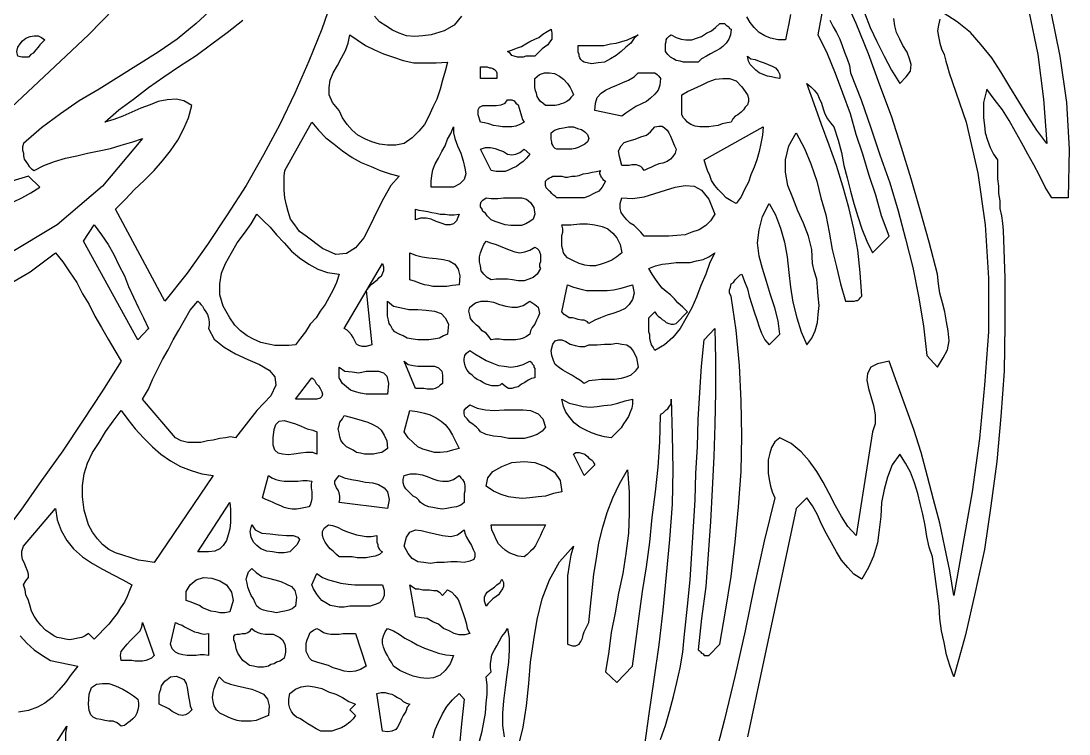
# Model space of a CAD drawing. Extents: x 0.02 to 6.9, y 0.03 to 9.01.
# Drawn here: x 5.116 to 6.391, y 2.328 to 3.195 of the extents above; entities that cross this region are included whole.
import ezdxf

# ---------------------------------------------------------------- set-up
doc = ezdxf.new("R2010")
doc.units = 0
doc.layers.add('1', color=7, linetype='Continuous')

msp = doc.modelspace()

# ---------------------------------------------------------------- linework, layer by layer
msp.add_lwpolyline([(6.369, 3.206), (6.38, 3.152), (6.388, 3.096), (6.391, 3.039), (6.39, 2.98), (6.37, 2.98), (6.362, 2.993), (6.355, 3.007), (6.348, 3.02), (6.341, 3.033), (6.333, 3.047), (6.326, 3.06), (6.318, 3.074), (6.31, 3.087), (6.3, 3.1), (6.291, 3.112), (6.289, 3.104), (6.287, 3.096), (6.287, 3.086), (6.287, 3.077), (6.288, 3.068), (6.289, 3.059), (6.292, 3.05), (6.295, 3.041), (6.299, 3.033), (6.304, 3.026), (6.304, 3.019), (6.304, 3.011), (6.304, 3.003), (6.305, 2.994), (6.305, 2.985), (6.307, 2.976), (6.307, 2.967), (6.309, 2.958), (6.31, 2.949), (6.311, 2.94), (6.313, 2.882), (6.313, 2.825), (6.312, 2.769), (6.308, 2.714), (6.303, 2.659), (6.296, 2.605), (6.288, 2.552), (6.277, 2.5), (6.265, 2.448), (6.251, 2.397), (6.246, 2.411), (6.242, 2.424), (6.239, 2.439), (6.236, 2.453), (6.234, 2.468), (6.233, 2.483), (6.231, 2.498), (6.229, 2.513), (6.227, 2.528), (6.225, 2.543), (6.221, 2.555), (6.218, 2.568), (6.216, 2.581), (6.213, 2.595), (6.21, 2.608), (6.207, 2.62), (6.203, 2.633), (6.198, 2.646), (6.192, 2.657), (6.185, 2.668), (6.176, 2.655), (6.17, 2.64), (6.166, 2.625), (6.163, 2.609), (6.162, 2.592), (6.16, 2.576), (6.158, 2.56), (6.153, 2.544), (6.147, 2.53), (6.139, 2.516), (6.129, 2.522), (6.122, 2.53), (6.114, 2.539), (6.108, 2.549), (6.102, 2.56), (6.096, 2.571), (6.09, 2.583), (6.085, 2.594), (6.079, 2.605), (6.072, 2.615), (6.059, 2.602), (6, 2.324)])
at = {"layer": '1'}
for points in [[(6.1, 3.196), (6.104, 3.188), (6.108, 3.181), (6.112, 3.173), (6.115, 3.165), (6.118, 3.157), (6.121, 3.149), (6.124, 3.141), (6.125, 3.132), (6.138, 3.099), (6.15, 3.065), (6.161, 3.032), (6.173, 2.998), (6.183, 2.964), (6.192, 2.93), (6.201, 2.895), (6.208, 2.86), (6.214, 2.824), (6.218, 2.788), (6.231, 2.774), (6.238, 2.785), (6.243, 2.795), (6.245, 2.806), (6.244, 2.818), (6.242, 2.829), (6.24, 2.841), (6.237, 2.852), (6.234, 2.864), (6.232, 2.875), (6.231, 2.887), (6.221, 2.926), (6.21, 2.965), (6.199, 3.003), (6.187, 3.041), (6.175, 3.079), (6.161, 3.117), (6.147, 3.155), (6.132, 3.192), (6.116, 3.228)], [(5.496, 3.225), (5.482, 3.185), (5.466, 3.146), (5.449, 3.107), (5.431, 3.069), (5.411, 3.032), (5.39, 2.995), (5.367, 2.959), (5.343, 2.923), (5.318, 2.888), (5.291, 2.854), (5.231, 2.966), (5.243, 2.978), (5.254, 2.99), (5.266, 3.001), (5.278, 3.013), (5.288, 3.025), (5.298, 3.037), (5.307, 3.05), (5.314, 3.064), (5.32, 3.077), (5.324, 3.092), (5.314, 3.098), (5.305, 3.1), (5.294, 3.099), (5.283, 3.097), (5.273, 3.093), (5.262, 3.089), (5.251, 3.084), (5.24, 3.079), (5.229, 3.075), (5.218, 3.072), (5.235, 3.087), (5.253, 3.1), (5.271, 3.114), (5.29, 3.127), (5.309, 3.14), (5.329, 3.153), (5.348, 3.167), (5.367, 3.181), (5.386, 3.196)], [(5.098, 3.084), (5.131, 3.115), (5.164, 3.146), (5.198, 3.178), (5.23, 3.211)], [(5.35, 3.211), (5.329, 3.192), (5.306, 3.173), (5.283, 3.157), (5.259, 3.142), (5.235, 3.127), (5.211, 3.112), (5.187, 3.098), (5.164, 3.082), (5.141, 3.065), (5.119, 3.046), (5.118, 3.042), (5.118, 3.038), (5.119, 3.034), (5.119, 3.031), (5.12, 3.027), (5.122, 3.024), (5.124, 3.021), (5.126, 3.018), (5.129, 3.015), (5.132, 3.013), (5.144, 3.019), (5.157, 3.024), (5.17, 3.028), (5.184, 3.031), (5.197, 3.034), (5.211, 3.037), (5.225, 3.04), (5.238, 3.044), (5.252, 3.048), (5.264, 3.052), (5.215, 2.994), (5.16, 2.947), (5.1, 2.911)], [(5.652, 3.201), (5.643, 3.19), (5.631, 3.183), (5.615, 3.178), (5.605, 3.177), (5.595, 3.176), (5.585, 3.177), (5.576, 3.18), (5.568, 3.184), (5.56, 3.189), (5.552, 3.194), (5.546, 3.201)], [(5.894, 2.321), (5.9, 2.338), (5.905, 2.355), (5.91, 2.373), (5.914, 2.39), (5.918, 2.408), (5.921, 2.427), (5.923, 2.445), (5.925, 2.464), (5.927, 2.483), (5.93, 2.515), (5.932, 2.547), (5.934, 2.58), (5.936, 2.612), (5.937, 2.645), (5.939, 2.677), (5.94, 2.71), (5.942, 2.743), (5.944, 2.775), (5.947, 2.807), (5.96, 2.821), (5.961, 2.783), (5.961, 2.744), (5.96, 2.704), (5.959, 2.665), (5.957, 2.625), (5.955, 2.586), (5.952, 2.546), (5.949, 2.507), (5.944, 2.468), (5.94, 2.43), (5.941, 2.429), (5.943, 2.427), (5.944, 2.426), (5.946, 2.425), (5.947, 2.423), (5.949, 2.423), (5.951, 2.423), (5.953, 2.423), (5.966, 2.437), (5.973, 2.477), (5.98, 2.519), (5.985, 2.561), (5.989, 2.604), (5.992, 2.647), (5.993, 2.69), (5.992, 2.733), (5.99, 2.776), (5.986, 2.819), (5.98, 2.86), (5.978, 2.864), (5.978, 2.868), (5.979, 2.871), (5.98, 2.875), (5.983, 2.877), (5.985, 2.88), (5.987, 2.882), (5.989, 2.884), (5.991, 2.886), (5.993, 2.887), (5.996, 2.878), (6, 2.869), (6.002, 2.86), (6.005, 2.85), (6.008, 2.841), (6.011, 2.832), (6.014, 2.823), (6.017, 2.815), (6.021, 2.807), (6.026, 2.801), (6.039, 2.814), (6.037, 2.83), (6.033, 2.846), (6.028, 2.862), (6.023, 2.878), (6.018, 2.894), (6.014, 2.909), (6.012, 2.925), (6.014, 2.941), (6.018, 2.957), (6.026, 2.973), (6.034, 2.959), (6.04, 2.943), (6.045, 2.926), (6.048, 2.908), (6.05, 2.889), (6.052, 2.871), (6.055, 2.853), (6.06, 2.834), (6.065, 2.817), (6.072, 2.801), (6.078, 2.809), (6.082, 2.818), (6.085, 2.828), (6.086, 2.838), (6.087, 2.849), (6.086, 2.86), (6.085, 2.871), (6.084, 2.881), (6.081, 2.891), (6.079, 2.9), (6.078, 2.917), (6.074, 2.933), (6.068, 2.949), (6.061, 2.964), (6.055, 2.98), (6.049, 2.995), (6.046, 3.011), (6.046, 3.026), (6.05, 3.043), (6.059, 3.059), (6.069, 3.04), (6.077, 3.021), (6.084, 3), (6.089, 2.98), (6.095, 2.959), (6.099, 2.938), (6.103, 2.917), (6.108, 2.896), (6.113, 2.875), (6.119, 2.854), (6.122, 2.854), (6.125, 2.854), (6.127, 2.854), (6.13, 2.854), (6.132, 2.855), (6.134, 2.855), (6.136, 2.857), (6.137, 2.858), (6.139, 2.86), (6.137, 2.889), (6.134, 2.916), (6.129, 2.942), (6.123, 2.968), (6.116, 2.994), (6.108, 3.019), (6.099, 3.044), (6.09, 3.069), (6.081, 3.094), (6.072, 3.119), (6.077, 3.115), (6.081, 3.111), (6.085, 3.106), (6.087, 3.101), (6.09, 3.095), (6.092, 3.088), (6.094, 3.082), (6.097, 3.076), (6.101, 3.071), (6.105, 3.066), (6.11, 3.05), (6.114, 3.035), (6.117, 3.019), (6.121, 3.004), (6.125, 2.988), (6.129, 2.973), (6.134, 2.957), (6.139, 2.942), (6.145, 2.927), (6.152, 2.913), (6.172, 2.933), (6.163, 2.958), (6.156, 2.983), (6.148, 3.007), (6.14, 3.033), (6.132, 3.057), (6.125, 3.082), (6.116, 3.107), (6.107, 3.131), (6.097, 3.155), (6.086, 3.178), (6.092, 3.211)], [(6.052, 3.203), (6.05, 3.192), (6.048, 3.182), (6.046, 3.172)], [(6.142, 3.205), (6.149, 3.187), (6.157, 3.17), (6.166, 3.152), (6.175, 3.135), (6.185, 3.119), (6.193, 3.127), (6.198, 3.134), (6.199, 3.142), (6.197, 3.149), (6.194, 3.157), (6.189, 3.165), (6.185, 3.173), (6.181, 3.181), (6.179, 3.189), (6.178, 3.198)], [(6.342, 3.207), (6.353, 3.154), (6.36, 3.1), (6.364, 3.046), (6.352, 3.062), (6.341, 3.079), (6.33, 3.097), (6.319, 3.115), (6.308, 3.133), (6.297, 3.15), (6.284, 3.166), (6.271, 3.181), (6.255, 3.194), (6.238, 3.205)], [(5.98, 3.185), (5.979, 3.178), (5.977, 3.173), (5.974, 3.168), (5.97, 3.164), (5.966, 3.161), (5.96, 3.158), (5.955, 3.155), (5.95, 3.152), (5.944, 3.149), (5.94, 3.145), (5.935, 3.145), (5.931, 3.145), (5.926, 3.145), (5.922, 3.145), (5.918, 3.146), (5.913, 3.147), (5.91, 3.149), (5.906, 3.151), (5.903, 3.154), (5.9, 3.158), (5.9, 3.161), (5.9, 3.164), (5.9, 3.167), (5.901, 3.17), (5.901, 3.172), (5.902, 3.174), (5.903, 3.175), (5.905, 3.177), (5.907, 3.178), (5.913, 3.175), (5.919, 3.173), (5.925, 3.172), (5.932, 3.172), (5.938, 3.174), (5.944, 3.176), (5.95, 3.18), (5.956, 3.183), (5.961, 3.187), (5.966, 3.192), (5.968, 3.192), (5.971, 3.192), (5.972, 3.192), (5.974, 3.19), (5.975, 3.189), (5.977, 3.188), (5.978, 3.186), (5.98, 3.185)], [(6.234, 3.197), (6.232, 3.19), (6.231, 3.183), (6.232, 3.176), (6.234, 3.168), (6.236, 3.161), (6.239, 3.154), (6.241, 3.146), (6.243, 3.139), (6.245, 3.132), (6.266, 3.072), (6.28, 3.01), (6.289, 2.947), (6.293, 2.882), (6.293, 2.817), (6.288, 2.752), (6.282, 2.687), (6.273, 2.622), (6.262, 2.558), (6.251, 2.496), (6.246, 2.526), (6.24, 2.555), (6.234, 2.584), (6.226, 2.613), (6.219, 2.641), (6.211, 2.67), (6.202, 2.698), (6.192, 2.726), (6.182, 2.754), (6.172, 2.781), (6.158, 2.778), (6.15, 2.774), (6.146, 2.766), (6.145, 2.758), (6.147, 2.748), (6.15, 2.738), (6.153, 2.727), (6.155, 2.716), (6.155, 2.705), (6.152, 2.695), (6.132, 2.569), (6.122, 2.58), (6.114, 2.592), (6.107, 2.605), (6.099, 2.62), (6.092, 2.634), (6.084, 2.647), (6.075, 2.66), (6.065, 2.671), (6.053, 2.681), (6.039, 2.688), (6.033, 2.683), (6.029, 2.676), (6.027, 2.669), (6.025, 2.661), (6.025, 2.653), (6.025, 2.645), (6.026, 2.637), (6.028, 2.629), (6.03, 2.622), (6.033, 2.615), (6.02, 2.562), (6.008, 2.507), (5.997, 2.453), (5.985, 2.399), (5.972, 2.345), (5.958, 2.292)], [(6.046, 3.172), (6.037, 3.172), (6.028, 3.174), (6.021, 3.177), (6.014, 3.181), (6.008, 3.187), (6.003, 3.193), (5.999, 3.2)], [(5.145, 3.172), (5.142, 3.169), (5.139, 3.166), (5.137, 3.163), (5.134, 3.16), (5.131, 3.156), (5.128, 3.154), (5.125, 3.151), (5.121, 3.151), (5.117, 3.151), (5.112, 3.152), (5.111, 3.158), (5.112, 3.163), (5.115, 3.167), (5.118, 3.171), (5.122, 3.174), (5.127, 3.176), (5.132, 3.177), (5.137, 3.177), (5.141, 3.175), (5.145, 3.172)], [(5.635, 3.145), (5.632, 3.134), (5.629, 3.123), (5.626, 3.112), (5.622, 3.1), (5.617, 3.09), (5.612, 3.079), (5.607, 3.069), (5.6, 3.061), (5.592, 3.053), (5.582, 3.046), (5.572, 3.044), (5.562, 3.044), (5.552, 3.045), (5.543, 3.048), (5.535, 3.051), (5.526, 3.056), (5.519, 3.062), (5.513, 3.069), (5.507, 3.077), (5.503, 3.086), (5.495, 3.096), (5.491, 3.105), (5.491, 3.114), (5.492, 3.123), (5.496, 3.132), (5.501, 3.141), (5.506, 3.15), (5.511, 3.159), (5.514, 3.168), (5.516, 3.178), (5.525, 3.172), (5.535, 3.165), (5.546, 3.16), (5.557, 3.155), (5.569, 3.151), (5.581, 3.147), (5.594, 3.144), (5.608, 3.144), (5.621, 3.144), (5.635, 3.145)], [(5.761, 3.185), (5.762, 3.18), (5.762, 3.176), (5.762, 3.173), (5.759, 3.169), (5.757, 3.166), (5.753, 3.163), (5.75, 3.161), (5.747, 3.158), (5.744, 3.155), (5.741, 3.152), (5.738, 3.152), (5.734, 3.152), (5.73, 3.152), (5.727, 3.151), (5.723, 3.151), (5.72, 3.151), (5.716, 3.152), (5.713, 3.153), (5.711, 3.156), (5.708, 3.158), (5.714, 3.16), (5.719, 3.162), (5.725, 3.164), (5.73, 3.167), (5.735, 3.17), (5.741, 3.173), (5.746, 3.175), (5.751, 3.179), (5.756, 3.182), (5.761, 3.185)], [(5.867, 3.178), (5.862, 3.174), (5.858, 3.168), (5.852, 3.163), (5.846, 3.158), (5.84, 3.153), (5.833, 3.149), (5.826, 3.145), (5.818, 3.144), (5.81, 3.143), (5.801, 3.145), (5.799, 3.146), (5.797, 3.148), (5.796, 3.15), (5.795, 3.152), (5.795, 3.154), (5.794, 3.157), (5.794, 3.159), (5.794, 3.162), (5.794, 3.165), (5.802, 3.165), (5.81, 3.165), (5.818, 3.165), (5.825, 3.165), (5.833, 3.167), (5.84, 3.168), (5.847, 3.17), (5.854, 3.172), (5.86, 3.175), (5.867, 3.178)], [(6.039, 3.125), (6.034, 3.126), (6.029, 3.127), (6.024, 3.128), (6.019, 3.13), (6.014, 3.132), (6.01, 3.135), (6.007, 3.138), (6.003, 3.142), (6.001, 3.146), (6, 3.152), (6.004, 3.149), (6.009, 3.148), (6.014, 3.146), (6.02, 3.144), (6.025, 3.142), (6.03, 3.14), (6.034, 3.138), (6.037, 3.134), (6.039, 3.13), (6.039, 3.125)], [(5.695, 3.132), (5.695, 3.125), (5.675, 3.125), (5.675, 3.139), (5.678, 3.139), (5.681, 3.139), (5.683, 3.139), (5.686, 3.138), (5.688, 3.138), (5.69, 3.137), (5.692, 3.136), (5.694, 3.134), (5.695, 3.132)], [(5.788, 3.105), (5.785, 3.102), (5.783, 3.099), (5.78, 3.097), (5.776, 3.095), (5.773, 3.094), (5.77, 3.093), (5.766, 3.092), (5.762, 3.092), (5.759, 3.092), (5.754, 3.092), (5.751, 3.095), (5.748, 3.097), (5.746, 3.1), (5.744, 3.103), (5.743, 3.107), (5.742, 3.11), (5.741, 3.114), (5.741, 3.117), (5.741, 3.121), (5.741, 3.125), (5.747, 3.13), (5.753, 3.132), (5.759, 3.132), (5.765, 3.131), (5.771, 3.128), (5.776, 3.124), (5.781, 3.119), (5.784, 3.114), (5.786, 3.11), (5.788, 3.105)], [(5.894, 3.125), (5.893, 3.117), (5.891, 3.111), (5.887, 3.106), (5.882, 3.101), (5.877, 3.097), (5.871, 3.094), (5.864, 3.091), (5.858, 3.087), (5.852, 3.083), (5.847, 3.079), (5.814, 3.086), (5.815, 3.095), (5.817, 3.102), (5.822, 3.107), (5.827, 3.111), (5.834, 3.114), (5.841, 3.117), (5.848, 3.12), (5.855, 3.123), (5.862, 3.127), (5.867, 3.132), (5.87, 3.132), (5.873, 3.132), (5.876, 3.132), (5.879, 3.132), (5.882, 3.132), (5.885, 3.132), (5.887, 3.132), (5.89, 3.13), (5.892, 3.128), (5.894, 3.125)], [(6, 3.105), (6.001, 3.101), (6.001, 3.097), (6, 3.093), (5.997, 3.09), (5.995, 3.087), (5.992, 3.084), (5.988, 3.081), (5.985, 3.079), (5.982, 3.076), (5.98, 3.072), (5.975, 3.071), (5.969, 3.07), (5.964, 3.068), (5.958, 3.067), (5.953, 3.066), (5.947, 3.066), (5.942, 3.066), (5.936, 3.067), (5.931, 3.069), (5.927, 3.072), (5.924, 3.075), (5.922, 3.077), (5.92, 3.081), (5.92, 3.084), (5.92, 3.087), (5.92, 3.091), (5.92, 3.095), (5.92, 3.098), (5.92, 3.102), (5.92, 3.105), (5.927, 3.109), (5.935, 3.113), (5.944, 3.117), (5.952, 3.121), (5.961, 3.124), (5.97, 3.125), (5.978, 3.125), (5.986, 3.122), (5.993, 3.115), (6, 3.105)], [(5.728, 3.072), (5.723, 3.069), (5.718, 3.067), (5.713, 3.066), (5.708, 3.066), (5.702, 3.066), (5.697, 3.067), (5.691, 3.068), (5.685, 3.07), (5.68, 3.071), (5.675, 3.072), (5.672, 3.081), (5.672, 3.087), (5.674, 3.09), (5.678, 3.092), (5.683, 3.092), (5.688, 3.092), (5.694, 3.092), (5.7, 3.093), (5.705, 3.095), (5.708, 3.099), (5.713, 3.099), (5.716, 3.098), (5.718, 3.095), (5.721, 3.093), (5.722, 3.089), (5.723, 3.086), (5.724, 3.082), (5.725, 3.079), (5.726, 3.075), (5.728, 3.072)], [(5.576, 3.006), (5.566, 2.995), (5.557, 2.979), (5.549, 2.963), (5.541, 2.946), (5.533, 2.931), (5.523, 2.919), (5.512, 2.912), (5.499, 2.911), (5.483, 2.918), (5.463, 2.933), (5.455, 2.939), (5.449, 2.947), (5.444, 2.954), (5.441, 2.963), (5.439, 2.971), (5.437, 2.98), (5.436, 2.989), (5.436, 2.998), (5.436, 3.006), (5.437, 3.013), (5.47, 3.072), (5.478, 3.062), (5.487, 3.053), (5.497, 3.045), (5.507, 3.037), (5.519, 3.029), (5.53, 3.023), (5.542, 3.018), (5.553, 3.013), (5.565, 3.009), (5.576, 3.006)], [(5.642, 2.993), (5.615, 2.993), (5.615, 3), (5.616, 3.007), (5.617, 3.014), (5.62, 3.021), (5.624, 3.028), (5.628, 3.036), (5.632, 3.043), (5.635, 3.051), (5.639, 3.058), (5.642, 3.066), (5.642, 3.059), (5.644, 3.052), (5.647, 3.043), (5.651, 3.034), (5.654, 3.025), (5.656, 3.016), (5.657, 3.009), (5.655, 3.002), (5.65, 2.997), (5.642, 2.993)], [(5.807, 3.052), (5.805, 3.048), (5.802, 3.045), (5.798, 3.043), (5.794, 3.041), (5.79, 3.04), (5.786, 3.039), (5.781, 3.039), (5.777, 3.039), (5.772, 3.039), (5.768, 3.039), (5.766, 3.04), (5.764, 3.042), (5.763, 3.044), (5.762, 3.046), (5.762, 3.048), (5.761, 3.051), (5.761, 3.053), (5.761, 3.056), (5.761, 3.059), (5.765, 3.062), (5.771, 3.064), (5.776, 3.065), (5.782, 3.066), (5.788, 3.066), (5.793, 3.064), (5.798, 3.063), (5.802, 3.06), (5.805, 3.057), (5.807, 3.052)], [(5.913, 3.039), (5.912, 3.034), (5.909, 3.03), (5.906, 3.027), (5.902, 3.024), (5.897, 3.022), (5.892, 3.021), (5.887, 3.019), (5.883, 3.017), (5.878, 3.015), (5.874, 3.013), (5.872, 3.016), (5.87, 3.018), (5.867, 3.019), (5.865, 3.02), (5.862, 3.02), (5.859, 3.02), (5.856, 3.019), (5.853, 3.019), (5.85, 3.019), (5.847, 3.019), (5.844, 3.03), (5.843, 3.037), (5.846, 3.043), (5.85, 3.047), (5.856, 3.049), (5.863, 3.051), (5.87, 3.054), (5.877, 3.056), (5.882, 3.06), (5.887, 3.066), (5.892, 3.067), (5.896, 3.067), (5.899, 3.065), (5.902, 3.062), (5.904, 3.059), (5.906, 3.055), (5.908, 3.05), (5.91, 3.046), (5.911, 3.043), (5.913, 3.039)], [(5.986, 2.973), (5.98, 2.976), (5.974, 2.98), (5.969, 2.985), (5.964, 2.99), (5.96, 2.995), (5.956, 3.001), (5.954, 3.007), (5.951, 3.013), (5.949, 3.019), (5.947, 3.026), (6.019, 3.066), (6.018, 3.056), (6.016, 3.046), (6.014, 3.036), (6.011, 3.026), (6.008, 3.017), (6.004, 3.008), (6.001, 2.999), (5.996, 2.99), (5.992, 2.981), (5.986, 2.973)], [(5.728, 3.039), (5.735, 3.033), (5.731, 3.028), (5.727, 3.024), (5.723, 3.021), (5.719, 3.018), (5.714, 3.016), (5.71, 3.014), (5.705, 3.012), (5.699, 3.012), (5.694, 3.012), (5.688, 3.013), (5.675, 3.039), (5.681, 3.041), (5.687, 3.041), (5.693, 3.04), (5.698, 3.038), (5.703, 3.036), (5.708, 3.033), (5.713, 3.032), (5.718, 3.033), (5.723, 3.035), (5.728, 3.039)], [(5.821, 3.013), (5.82, 3.011), (5.82, 3.009), (5.821, 3.007), (5.822, 3.005), (5.823, 3.004), (5.824, 3.002), (5.826, 3.001), (5.827, 3), (5.823, 2.993), (5.819, 2.988), (5.813, 2.985), (5.807, 2.982), (5.801, 2.98), (5.795, 2.98), (5.788, 2.98), (5.781, 2.98), (5.774, 2.98), (5.768, 2.98), (5.766, 2.982), (5.764, 2.983), (5.762, 2.985), (5.76, 2.987), (5.759, 2.988), (5.757, 2.99), (5.755, 2.992), (5.754, 2.995), (5.754, 2.997), (5.754, 3), (5.756, 3.002), (5.757, 3.003), (5.759, 3.004), (5.761, 3.005), (5.763, 3.006), (5.766, 3.006), (5.769, 3.006), (5.771, 3.006), (5.774, 3.006), (5.778, 3.005), (5.781, 3.005), (5.786, 3.006), (5.79, 3.006), (5.795, 3.007), (5.8, 3.009), (5.806, 3.01), (5.811, 3.011), (5.816, 3.012), (5.821, 3.013)], [(5.107, 2.975), (5.117, 2.98), (5.128, 2.986), (5.139, 2.993), (5.125, 3.006), (5.105, 3)], [(5.96, 2.96), (5.955, 2.952), (5.949, 2.946), (5.941, 2.941), (5.932, 2.938), (5.924, 2.935), (5.914, 2.934), (5.904, 2.933), (5.894, 2.933), (5.884, 2.933), (5.874, 2.933), (5.87, 2.938), (5.866, 2.942), (5.862, 2.946), (5.857, 2.949), (5.853, 2.953), (5.849, 2.958), (5.846, 2.962), (5.845, 2.967), (5.845, 2.973), (5.847, 2.98), (5.86, 2.979), (5.874, 2.981), (5.887, 2.985), (5.9, 2.989), (5.912, 2.993), (5.924, 2.995), (5.935, 2.994), (5.944, 2.989), (5.953, 2.978), (5.96, 2.96)], [(5.741, 2.96), (5.739, 2.954), (5.735, 2.951), (5.73, 2.948), (5.725, 2.946), (5.718, 2.946), (5.712, 2.946), (5.705, 2.947), (5.699, 2.949), (5.693, 2.951), (5.688, 2.953), (5.686, 2.955), (5.683, 2.958), (5.681, 2.961), (5.678, 2.963), (5.677, 2.966), (5.675, 2.969), (5.675, 2.972), (5.676, 2.975), (5.678, 2.977), (5.682, 2.98), (5.688, 2.979), (5.696, 2.979), (5.703, 2.98), (5.711, 2.98), (5.718, 2.98), (5.725, 2.98), (5.731, 2.978), (5.736, 2.974), (5.74, 2.968), (5.741, 2.96)], [(5.503, 2.887), (5.5, 2.877), (5.496, 2.868), (5.491, 2.859), (5.486, 2.85), (5.48, 2.842), (5.475, 2.834), (5.468, 2.826), (5.462, 2.817), (5.456, 2.809), (5.45, 2.801), (5.442, 2.8), (5.434, 2.8), (5.425, 2.8), (5.417, 2.802), (5.408, 2.804), (5.399, 2.808), (5.391, 2.812), (5.383, 2.818), (5.376, 2.825), (5.37, 2.834), (5.362, 2.848), (5.358, 2.862), (5.358, 2.875), (5.36, 2.888), (5.365, 2.9), (5.372, 2.913), (5.379, 2.925), (5.388, 2.937), (5.396, 2.948), (5.403, 2.96), (5.411, 2.952), (5.419, 2.944), (5.427, 2.935), (5.436, 2.925), (5.445, 2.915), (5.455, 2.907), (5.466, 2.899), (5.477, 2.893), (5.489, 2.889), (5.503, 2.887)], [(5.649, 2.96), (5.646, 2.952), (5.642, 2.948), (5.638, 2.947), (5.633, 2.947), (5.627, 2.949), (5.621, 2.951), (5.615, 2.954), (5.609, 2.955), (5.602, 2.955), (5.596, 2.953), (5.596, 2.966), (5.6, 2.965), (5.606, 2.964), (5.611, 2.963), (5.616, 2.962), (5.621, 2.961), (5.626, 2.96), (5.632, 2.96), (5.637, 2.959), (5.643, 2.959), (5.649, 2.96)], [(5.271, 2.821), (5.258, 2.807), (5.192, 2.927), (5.205, 2.947), (5.214, 2.935), (5.222, 2.923), (5.229, 2.911), (5.235, 2.898), (5.242, 2.885), (5.247, 2.872), (5.253, 2.859), (5.259, 2.846), (5.265, 2.834), (5.271, 2.821)], [(5.847, 2.913), (5.841, 2.908), (5.835, 2.904), (5.828, 2.901), (5.822, 2.899), (5.815, 2.897), (5.808, 2.897), (5.802, 2.898), (5.795, 2.9), (5.788, 2.903), (5.781, 2.907), (5.778, 2.91), (5.776, 2.913), (5.775, 2.917), (5.774, 2.921), (5.774, 2.925), (5.774, 2.93), (5.774, 2.934), (5.775, 2.938), (5.775, 2.942), (5.774, 2.947), (5.785, 2.947), (5.796, 2.948), (5.805, 2.948), (5.814, 2.947), (5.823, 2.945), (5.83, 2.942), (5.836, 2.937), (5.841, 2.931), (5.845, 2.923), (5.847, 2.913)], [(5.741, 2.92), (5.744, 2.918), (5.746, 2.916), (5.747, 2.914), (5.748, 2.911), (5.748, 2.908), (5.748, 2.905), (5.748, 2.902), (5.747, 2.899), (5.747, 2.896), (5.748, 2.894), (5.744, 2.887), (5.739, 2.883), (5.734, 2.881), (5.728, 2.879), (5.721, 2.879), (5.714, 2.88), (5.708, 2.881), (5.701, 2.881), (5.694, 2.881), (5.688, 2.88), (5.683, 2.883), (5.679, 2.887), (5.676, 2.891), (5.675, 2.897), (5.674, 2.902), (5.674, 2.908), (5.675, 2.913), (5.677, 2.918), (5.679, 2.923), (5.682, 2.927), (5.687, 2.925), (5.694, 2.923), (5.699, 2.921), (5.706, 2.918), (5.711, 2.916), (5.717, 2.914), (5.723, 2.913), (5.729, 2.914), (5.735, 2.916), (5.741, 2.92)], [(5.093, 2.87), (5.127, 2.89), (5.158, 2.913), (5.167, 2.902), (5.175, 2.89), (5.184, 2.877), (5.191, 2.863), (5.199, 2.85), (5.206, 2.836), (5.214, 2.822), (5.222, 2.808), (5.23, 2.794), (5.238, 2.781)], [(5.649, 2.874), (5.641, 2.873), (5.634, 2.872), (5.629, 2.872), (5.623, 2.872), (5.617, 2.872), (5.612, 2.873), (5.607, 2.874), (5.601, 2.876), (5.596, 2.878), (5.589, 2.88), (5.589, 2.913), (5.596, 2.91), (5.604, 2.908), (5.612, 2.907), (5.621, 2.906), (5.63, 2.905), (5.637, 2.903), (5.644, 2.899), (5.648, 2.893), (5.65, 2.885), (5.649, 2.874)], [(5.96, 2.913), (5.954, 2.901), (5.949, 2.887), (5.943, 2.873), (5.938, 2.859), (5.932, 2.846), (5.925, 2.833), (5.918, 2.821), (5.909, 2.81), (5.899, 2.801), (5.887, 2.794), (5.885, 2.798), (5.883, 2.801), (5.882, 2.805), (5.881, 2.809), (5.881, 2.813), (5.88, 2.817), (5.88, 2.821), (5.88, 2.825), (5.88, 2.83), (5.88, 2.834), (5.887, 2.841), (5.889, 2.838), (5.891, 2.836), (5.894, 2.834), (5.896, 2.832), (5.899, 2.83), (5.901, 2.828), (5.904, 2.827), (5.907, 2.826), (5.91, 2.826), (5.913, 2.827), (5.927, 2.841), (5.921, 2.847), (5.915, 2.852), (5.911, 2.857), (5.906, 2.862), (5.901, 2.866), (5.896, 2.87), (5.892, 2.875), (5.888, 2.881), (5.884, 2.887), (5.88, 2.894), (5.888, 2.897), (5.896, 2.899), (5.904, 2.9), (5.913, 2.901), (5.921, 2.901), (5.93, 2.901), (5.938, 2.903), (5.946, 2.905), (5.953, 2.908), (5.96, 2.913)], [(5.536, 2.867), (5.543, 2.801), (5.536, 2.799), (5.531, 2.799), (5.527, 2.8), (5.524, 2.802), (5.522, 2.806), (5.52, 2.81), (5.518, 2.813), (5.515, 2.817), (5.513, 2.819), (5.509, 2.821), (5.556, 2.9), (5.557, 2.896), (5.557, 2.891), (5.556, 2.888), (5.554, 2.884), (5.551, 2.882), (5.548, 2.879), (5.545, 2.876), (5.541, 2.873), (5.538, 2.87), (5.536, 2.867)], [(5.86, 2.874), (5.862, 2.864), (5.86, 2.856), (5.856, 2.85), (5.851, 2.845), (5.844, 2.842), (5.836, 2.839), (5.829, 2.837), (5.821, 2.834), (5.814, 2.831), (5.807, 2.827), (5.805, 2.829), (5.801, 2.831), (5.798, 2.831), (5.794, 2.832), (5.79, 2.833), (5.787, 2.834), (5.783, 2.834), (5.78, 2.836), (5.777, 2.838), (5.774, 2.841), (5.781, 2.874), (5.788, 2.871), (5.796, 2.869), (5.804, 2.867), (5.812, 2.867), (5.821, 2.867), (5.829, 2.867), (5.837, 2.868), (5.846, 2.87), (5.853, 2.872), (5.86, 2.874)], [(5.344, 2.821), (5.351, 2.808), (5.363, 2.798), (5.377, 2.79), (5.392, 2.783), (5.406, 2.777), (5.418, 2.77), (5.425, 2.762), (5.426, 2.752), (5.42, 2.739), (5.403, 2.721), (5.377, 2.688), (5.371, 2.689), (5.365, 2.688), (5.358, 2.687), (5.35, 2.685), (5.343, 2.684), (5.335, 2.682), (5.327, 2.682), (5.319, 2.682), (5.311, 2.684), (5.304, 2.688), (5.264, 2.735), (5.271, 2.747), (5.276, 2.759), (5.282, 2.771), (5.288, 2.783), (5.295, 2.795), (5.301, 2.807), (5.308, 2.819), (5.315, 2.831), (5.322, 2.843), (5.331, 2.854), (5.333, 2.852), (5.335, 2.85), (5.337, 2.848), (5.339, 2.844), (5.341, 2.841), (5.343, 2.838), (5.344, 2.834), (5.345, 2.829), (5.345, 2.825), (5.344, 2.821)], [(5.635, 2.814), (5.63, 2.812), (5.625, 2.809), (5.618, 2.808), (5.612, 2.807), (5.605, 2.807), (5.599, 2.807), (5.593, 2.808), (5.586, 2.809), (5.581, 2.812), (5.576, 2.814), (5.571, 2.817), (5.568, 2.82), (5.566, 2.824), (5.564, 2.827), (5.563, 2.831), (5.562, 2.836), (5.562, 2.84), (5.562, 2.845), (5.562, 2.849), (5.562, 2.854), (5.569, 2.848), (5.579, 2.846), (5.588, 2.844), (5.599, 2.844), (5.609, 2.843), (5.619, 2.842), (5.627, 2.839), (5.632, 2.834), (5.636, 2.826), (5.635, 2.814)], [(5.735, 2.854), (5.741, 2.85), (5.745, 2.847), (5.746, 2.843), (5.747, 2.839), (5.745, 2.835), (5.743, 2.831), (5.741, 2.826), (5.738, 2.822), (5.736, 2.818), (5.735, 2.814), (5.731, 2.811), (5.727, 2.809), (5.723, 2.808), (5.718, 2.807), (5.713, 2.807), (5.708, 2.807), (5.703, 2.807), (5.698, 2.808), (5.693, 2.808), (5.688, 2.807), (5.685, 2.811), (5.682, 2.815), (5.677, 2.818), (5.674, 2.822), (5.67, 2.825), (5.666, 2.829), (5.663, 2.833), (5.662, 2.837), (5.661, 2.842), (5.662, 2.847), (5.669, 2.852), (5.676, 2.854), (5.684, 2.854), (5.691, 2.853), (5.698, 2.85), (5.706, 2.848), (5.713, 2.847), (5.72, 2.847), (5.727, 2.849), (5.735, 2.854)], [(5.867, 2.774), (5.863, 2.769), (5.858, 2.764), (5.853, 2.762), (5.846, 2.76), (5.838, 2.759), (5.83, 2.759), (5.822, 2.759), (5.815, 2.758), (5.807, 2.757), (5.801, 2.754), (5.796, 2.758), (5.791, 2.761), (5.786, 2.764), (5.781, 2.767), (5.775, 2.77), (5.771, 2.773), (5.766, 2.777), (5.764, 2.782), (5.762, 2.788), (5.761, 2.794), (5.763, 2.802), (5.766, 2.806), (5.77, 2.807), (5.774, 2.807), (5.779, 2.805), (5.784, 2.802), (5.79, 2.8), (5.796, 2.799), (5.802, 2.799), (5.807, 2.801), (5.817, 2.801), (5.826, 2.802), (5.834, 2.802), (5.841, 2.803), (5.847, 2.802), (5.853, 2.801), (5.857, 2.798), (5.861, 2.793), (5.865, 2.785), (5.867, 2.774)], [(5.735, 2.781), (5.737, 2.78), (5.738, 2.778), (5.74, 2.776), (5.74, 2.774), (5.741, 2.772), (5.741, 2.769), (5.741, 2.767), (5.741, 2.764), (5.741, 2.761), (5.737, 2.76), (5.733, 2.758), (5.729, 2.755), (5.725, 2.753), (5.721, 2.75), (5.717, 2.749), (5.713, 2.748), (5.709, 2.748), (5.706, 2.75), (5.701, 2.754), (5.699, 2.752), (5.696, 2.751), (5.693, 2.751), (5.689, 2.751), (5.686, 2.752), (5.682, 2.753), (5.678, 2.755), (5.675, 2.757), (5.671, 2.759), (5.668, 2.761), (5.665, 2.764), (5.662, 2.766), (5.659, 2.77), (5.657, 2.773), (5.656, 2.777), (5.655, 2.781), (5.655, 2.784), (5.656, 2.788), (5.658, 2.791), (5.662, 2.794), (5.668, 2.79), (5.675, 2.786), (5.682, 2.782), (5.689, 2.779), (5.697, 2.776), (5.704, 2.775), (5.712, 2.774), (5.72, 2.775), (5.727, 2.777), (5.735, 2.781)], [(5.238, 2.781), (5.215, 2.745), (5.191, 2.708), (5.167, 2.672), (5.141, 2.636), (5.116, 2.6), (5.089, 2.565)], [(5.629, 2.754), (5.626, 2.752), (5.624, 2.75), (5.62, 2.748), (5.617, 2.747), (5.614, 2.747), (5.61, 2.747), (5.606, 2.748), (5.603, 2.748), (5.599, 2.748), (5.596, 2.748), (5.582, 2.781), (5.587, 2.777), (5.593, 2.776), (5.599, 2.775), (5.606, 2.775), (5.613, 2.775), (5.619, 2.775), (5.624, 2.773), (5.628, 2.769), (5.629, 2.764), (5.629, 2.754)], [(5.562, 2.741), (5.556, 2.741), (5.549, 2.741), (5.542, 2.741), (5.536, 2.741), (5.529, 2.742), (5.523, 2.744), (5.517, 2.746), (5.512, 2.75), (5.507, 2.754), (5.503, 2.761), (5.503, 2.774), (5.51, 2.769), (5.519, 2.768), (5.527, 2.767), (5.536, 2.769), (5.544, 2.769), (5.551, 2.769), (5.557, 2.767), (5.561, 2.763), (5.563, 2.754), (5.562, 2.741)], [(5.476, 2.735), (5.45, 2.735), (5.47, 2.761), (5.471, 2.76), (5.473, 2.758), (5.475, 2.754), (5.478, 2.751), (5.48, 2.748), (5.482, 2.744), (5.483, 2.741), (5.482, 2.738), (5.48, 2.736), (5.476, 2.735)], [(5.721, 2.311), (5.727, 2.336), (5.731, 2.362), (5.734, 2.389), (5.736, 2.415), (5.74, 2.442), (5.744, 2.467), (5.75, 2.492), (5.759, 2.515), (5.771, 2.537), (5.788, 2.556), (5.785, 2.545), (5.783, 2.533), (5.781, 2.52), (5.781, 2.507), (5.781, 2.495), (5.781, 2.482), (5.781, 2.469), (5.781, 2.458), (5.781, 2.447), (5.781, 2.437), (5.787, 2.435), (5.791, 2.435), (5.795, 2.437), (5.797, 2.44), (5.799, 2.444), (5.8, 2.448), (5.801, 2.452), (5.803, 2.456), (5.805, 2.46), (5.807, 2.463), (5.809, 2.483), (5.811, 2.502), (5.813, 2.522), (5.816, 2.541), (5.819, 2.56), (5.824, 2.579), (5.829, 2.597), (5.836, 2.615), (5.844, 2.632), (5.854, 2.649), (5.856, 2.622), (5.856, 2.596), (5.855, 2.572), (5.852, 2.547), (5.848, 2.523), (5.843, 2.499), (5.839, 2.475), (5.834, 2.451), (5.831, 2.428), (5.827, 2.403), (5.841, 2.39), (5.86, 2.41), (5.864, 2.44), (5.868, 2.471), (5.872, 2.501), (5.877, 2.531), (5.881, 2.561), (5.884, 2.591), (5.888, 2.622), (5.891, 2.652), (5.893, 2.683), (5.894, 2.715), (5.895, 2.717), (5.897, 2.718), (5.899, 2.72), (5.901, 2.722), (5.903, 2.723), (5.904, 2.725), (5.906, 2.728), (5.907, 2.73), (5.907, 2.732), (5.907, 2.735), (5.908, 2.692), (5.909, 2.649), (5.908, 2.607), (5.905, 2.564), (5.901, 2.521), (5.897, 2.478), (5.892, 2.436), (5.886, 2.394), (5.88, 2.352), (5.874, 2.311)], [(5.86, 2.735), (5.86, 2.729), (5.859, 2.724), (5.857, 2.719), (5.855, 2.714), (5.852, 2.709), (5.849, 2.705), (5.846, 2.7), (5.842, 2.696), (5.838, 2.692), (5.834, 2.688), (5.826, 2.689), (5.818, 2.691), (5.81, 2.694), (5.803, 2.697), (5.796, 2.701), (5.789, 2.706), (5.784, 2.712), (5.779, 2.719), (5.776, 2.726), (5.774, 2.735), (5.783, 2.73), (5.792, 2.728), (5.8, 2.726), (5.809, 2.725), (5.817, 2.726), (5.825, 2.727), (5.834, 2.728), (5.842, 2.73), (5.851, 2.733), (5.86, 2.735)], [(5.35, 2.642), (5.278, 2.536), (5.268, 2.538), (5.259, 2.539), (5.25, 2.542), (5.24, 2.545), (5.231, 2.548), (5.223, 2.552), (5.215, 2.558), (5.209, 2.565), (5.203, 2.573), (5.198, 2.582), (5.193, 2.6), (5.191, 2.616), (5.191, 2.63), (5.193, 2.644), (5.197, 2.657), (5.203, 2.67), (5.211, 2.682), (5.219, 2.695), (5.228, 2.708), (5.238, 2.721), (5.246, 2.71), (5.255, 2.699), (5.265, 2.688), (5.276, 2.677), (5.286, 2.668), (5.298, 2.66), (5.31, 2.653), (5.323, 2.648), (5.336, 2.644), (5.35, 2.642)], [(5.649, 2.675), (5.641, 2.673), (5.634, 2.671), (5.626, 2.67), (5.619, 2.67), (5.612, 2.672), (5.605, 2.674), (5.599, 2.677), (5.593, 2.682), (5.587, 2.688), (5.582, 2.695), (5.589, 2.721), (5.598, 2.72), (5.607, 2.718), (5.614, 2.716), (5.621, 2.712), (5.627, 2.708), (5.632, 2.704), (5.637, 2.698), (5.641, 2.691), (5.645, 2.683), (5.649, 2.675)], [(5.754, 2.701), (5.75, 2.696), (5.744, 2.692), (5.736, 2.689), (5.728, 2.687), (5.718, 2.687), (5.709, 2.687), (5.7, 2.689), (5.691, 2.69), (5.682, 2.692), (5.675, 2.695), (5.673, 2.698), (5.67, 2.701), (5.666, 2.704), (5.662, 2.707), (5.659, 2.711), (5.656, 2.714), (5.655, 2.717), (5.655, 2.721), (5.657, 2.724), (5.662, 2.728), (5.671, 2.724), (5.681, 2.722), (5.692, 2.721), (5.704, 2.722), (5.716, 2.722), (5.727, 2.722), (5.736, 2.721), (5.745, 2.717), (5.751, 2.711), (5.754, 2.701)], [(5.476, 2.695), (5.476, 2.668), (5.471, 2.67), (5.463, 2.67), (5.456, 2.669), (5.448, 2.668), (5.441, 2.667), (5.434, 2.668), (5.429, 2.669), (5.425, 2.673), (5.423, 2.679), (5.423, 2.688), (5.424, 2.698), (5.426, 2.704), (5.43, 2.708), (5.436, 2.709), (5.443, 2.707), (5.45, 2.705), (5.457, 2.702), (5.464, 2.699), (5.471, 2.697), (5.476, 2.695)], [(5.562, 2.675), (5.559, 2.673), (5.555, 2.67), (5.55, 2.669), (5.545, 2.668), (5.539, 2.668), (5.534, 2.668), (5.529, 2.669), (5.524, 2.67), (5.52, 2.673), (5.516, 2.675), (5.512, 2.677), (5.508, 2.681), (5.505, 2.685), (5.504, 2.689), (5.503, 2.694), (5.502, 2.699), (5.503, 2.703), (5.504, 2.707), (5.507, 2.711), (5.509, 2.715), (5.517, 2.713), (5.524, 2.711), (5.531, 2.709), (5.538, 2.707), (5.544, 2.704), (5.55, 2.701), (5.554, 2.697), (5.558, 2.691), (5.561, 2.684), (5.562, 2.675)], [(5.814, 2.655), (5.801, 2.642), (5.788, 2.668), (5.791, 2.67), (5.795, 2.67), (5.798, 2.669), (5.802, 2.668), (5.805, 2.665), (5.807, 2.663), (5.81, 2.661), (5.812, 2.659), (5.813, 2.657), (5.814, 2.655)], [(5.774, 2.622), (5.764, 2.62), (5.754, 2.617), (5.745, 2.616), (5.735, 2.615), (5.726, 2.614), (5.718, 2.615), (5.709, 2.616), (5.7, 2.619), (5.691, 2.623), (5.682, 2.629), (5.684, 2.639), (5.69, 2.647), (5.701, 2.653), (5.713, 2.658), (5.728, 2.659), (5.741, 2.658), (5.754, 2.653), (5.765, 2.646), (5.772, 2.636), (5.774, 2.622)], [(5.47, 2.635), (5.469, 2.632), (5.469, 2.627), (5.47, 2.622), (5.47, 2.618), (5.47, 2.614), (5.469, 2.61), (5.468, 2.606), (5.466, 2.604), (5.462, 2.603), (5.456, 2.602), (5.451, 2.601), (5.446, 2.601), (5.441, 2.602), (5.436, 2.603), (5.432, 2.605), (5.427, 2.607), (5.423, 2.609), (5.419, 2.611), (5.414, 2.613), (5.41, 2.615), (5.417, 2.642), (5.421, 2.639), (5.426, 2.637), (5.431, 2.636), (5.436, 2.635), (5.442, 2.635), (5.447, 2.635), (5.453, 2.635), (5.459, 2.636), (5.464, 2.636), (5.47, 2.635)], [(5.562, 2.602), (5.503, 2.609), (5.504, 2.613), (5.504, 2.617), (5.503, 2.621), (5.502, 2.624), (5.5, 2.627), (5.499, 2.629), (5.498, 2.632), (5.498, 2.635), (5.5, 2.638), (5.503, 2.642), (5.509, 2.639), (5.518, 2.637), (5.526, 2.636), (5.535, 2.634), (5.544, 2.633), (5.551, 2.631), (5.558, 2.627), (5.562, 2.622), (5.564, 2.613), (5.562, 2.602)], [(5.649, 2.642), (5.651, 2.639), (5.653, 2.637), (5.655, 2.634), (5.656, 2.63), (5.656, 2.627), (5.656, 2.623), (5.655, 2.62), (5.655, 2.616), (5.655, 2.612), (5.655, 2.609), (5.651, 2.606), (5.646, 2.604), (5.64, 2.603), (5.634, 2.602), (5.629, 2.601), (5.623, 2.602), (5.617, 2.603), (5.612, 2.604), (5.607, 2.606), (5.602, 2.609), (5.6, 2.612), (5.597, 2.615), (5.593, 2.617), (5.59, 2.62), (5.587, 2.623), (5.584, 2.626), (5.582, 2.629), (5.581, 2.633), (5.581, 2.637), (5.582, 2.642), (5.59, 2.644), (5.597, 2.644), (5.604, 2.643), (5.61, 2.641), (5.617, 2.638), (5.623, 2.636), (5.629, 2.635), (5.636, 2.635), (5.642, 2.637), (5.649, 2.642)], [(5.251, 2.509), (5.248, 2.502), (5.245, 2.495), (5.242, 2.488), (5.237, 2.481), (5.233, 2.474), (5.228, 2.468), (5.223, 2.461), (5.217, 2.455), (5.211, 2.449), (5.205, 2.443), (5.198, 2.45), (5.194, 2.447), (5.19, 2.445), (5.185, 2.444), (5.18, 2.443), (5.175, 2.442), (5.17, 2.443), (5.165, 2.444), (5.16, 2.445), (5.156, 2.447), (5.152, 2.45), (5.146, 2.454), (5.14, 2.46), (5.136, 2.465), (5.132, 2.471), (5.129, 2.477), (5.127, 2.483), (5.125, 2.49), (5.122, 2.497), (5.121, 2.503), (5.119, 2.509), (5.122, 2.514), (5.125, 2.518), (5.125, 2.522), (5.124, 2.526), (5.122, 2.531), (5.12, 2.536), (5.118, 2.54), (5.117, 2.545), (5.117, 2.55), (5.119, 2.556), (5.158, 2.602), (5.16, 2.588), (5.165, 2.575), (5.172, 2.563), (5.18, 2.553), (5.191, 2.543), (5.203, 2.535), (5.215, 2.528), (5.228, 2.521), (5.24, 2.515), (5.251, 2.509)], [(5.344, 2.549), (5.331, 2.549), (5.37, 2.609), (5.371, 2.601), (5.371, 2.593), (5.371, 2.585), (5.37, 2.577), (5.368, 2.57), (5.366, 2.563), (5.362, 2.557), (5.358, 2.553), (5.352, 2.55), (5.344, 2.549)], [(5.443, 2.549), (5.436, 2.548), (5.429, 2.548), (5.422, 2.549), (5.415, 2.55), (5.408, 2.553), (5.403, 2.557), (5.399, 2.561), (5.396, 2.567), (5.395, 2.574), (5.397, 2.582), (5.401, 2.576), (5.409, 2.572), (5.419, 2.571), (5.429, 2.57), (5.439, 2.569), (5.447, 2.569), (5.453, 2.567), (5.455, 2.564), (5.452, 2.558), (5.443, 2.549)], [(5.549, 2.569), (5.549, 2.566), (5.549, 2.563), (5.549, 2.561), (5.55, 2.558), (5.55, 2.556), (5.551, 2.554), (5.552, 2.552), (5.554, 2.55), (5.556, 2.549), (5.552, 2.546), (5.547, 2.544), (5.542, 2.543), (5.536, 2.542), (5.531, 2.542), (5.525, 2.542), (5.519, 2.543), (5.514, 2.543), (5.508, 2.543), (5.503, 2.543), (5.5, 2.546), (5.496, 2.55), (5.492, 2.553), (5.489, 2.557), (5.486, 2.561), (5.484, 2.565), (5.483, 2.569), (5.483, 2.574), (5.485, 2.578), (5.49, 2.582), (5.495, 2.581), (5.501, 2.579), (5.507, 2.576), (5.512, 2.574), (5.518, 2.572), (5.524, 2.57), (5.529, 2.569), (5.536, 2.568), (5.542, 2.568), (5.549, 2.569)], [(5.655, 2.576), (5.656, 2.572), (5.658, 2.567), (5.661, 2.562), (5.664, 2.557), (5.666, 2.552), (5.668, 2.548), (5.668, 2.543), (5.667, 2.54), (5.662, 2.538), (5.655, 2.536), (5.647, 2.537), (5.639, 2.537), (5.631, 2.536), (5.622, 2.536), (5.614, 2.535), (5.606, 2.536), (5.599, 2.537), (5.592, 2.541), (5.587, 2.547), (5.582, 2.556), (5.585, 2.567), (5.589, 2.573), (5.596, 2.576), (5.603, 2.575), (5.611, 2.573), (5.62, 2.571), (5.629, 2.569), (5.639, 2.568), (5.647, 2.57), (5.655, 2.576)], [(5.754, 2.582), (5.752, 2.578), (5.75, 2.574), (5.748, 2.569), (5.746, 2.565), (5.744, 2.561), (5.742, 2.557), (5.739, 2.553), (5.736, 2.55), (5.732, 2.546), (5.728, 2.543), (5.721, 2.544), (5.715, 2.546), (5.71, 2.548), (5.705, 2.551), (5.701, 2.555), (5.697, 2.559), (5.694, 2.564), (5.692, 2.569), (5.689, 2.576), (5.688, 2.582), (5.754, 2.582)], [(5.45, 2.483), (5.446, 2.48), (5.442, 2.478), (5.437, 2.477), (5.432, 2.476), (5.427, 2.475), (5.421, 2.476), (5.416, 2.477), (5.411, 2.478), (5.407, 2.48), (5.403, 2.483), (5.401, 2.487), (5.399, 2.492), (5.396, 2.496), (5.394, 2.501), (5.392, 2.506), (5.391, 2.511), (5.39, 2.516), (5.391, 2.52), (5.393, 2.525), (5.397, 2.529), (5.402, 2.524), (5.409, 2.519), (5.417, 2.517), (5.425, 2.515), (5.432, 2.513), (5.439, 2.51), (5.445, 2.507), (5.449, 2.502), (5.451, 2.494), (5.45, 2.483)], [(5.37, 2.476), (5.364, 2.475), (5.358, 2.475), (5.353, 2.476), (5.347, 2.477), (5.342, 2.479), (5.337, 2.481), (5.333, 2.484), (5.328, 2.486), (5.323, 2.488), (5.317, 2.49), (5.317, 2.501), (5.322, 2.509), (5.329, 2.515), (5.338, 2.518), (5.348, 2.517), (5.358, 2.514), (5.366, 2.509), (5.372, 2.5), (5.374, 2.49), (5.37, 2.476)], [(5.556, 2.509), (5.558, 2.502), (5.558, 2.496), (5.556, 2.491), (5.552, 2.487), (5.547, 2.485), (5.541, 2.483), (5.535, 2.483), (5.528, 2.483), (5.522, 2.483), (5.516, 2.483), (5.509, 2.482), (5.503, 2.482), (5.497, 2.483), (5.492, 2.484), (5.487, 2.487), (5.482, 2.49), (5.478, 2.495), (5.475, 2.499), (5.472, 2.504), (5.47, 2.509), (5.476, 2.523), (5.483, 2.518), (5.49, 2.515), (5.498, 2.513), (5.505, 2.511), (5.514, 2.51), (5.522, 2.509), (5.53, 2.509), (5.539, 2.509), (5.548, 2.509), (5.556, 2.509)], [(5.682, 2.483), (5.68, 2.489), (5.68, 2.494), (5.681, 2.497), (5.683, 2.5), (5.686, 2.502), (5.689, 2.504), (5.692, 2.506), (5.695, 2.509), (5.699, 2.512), (5.701, 2.516), (5.703, 2.512), (5.703, 2.507), (5.702, 2.504), (5.699, 2.5), (5.697, 2.497), (5.694, 2.495), (5.69, 2.492), (5.687, 2.489), (5.684, 2.486), (5.682, 2.483)], [(5.629, 2.496), (5.635, 2.503), (5.64, 2.5), (5.644, 2.496), (5.648, 2.491), (5.65, 2.486), (5.652, 2.48), (5.654, 2.474), (5.656, 2.468), (5.658, 2.461), (5.659, 2.456), (5.662, 2.45), (5.656, 2.448), (5.649, 2.448), (5.643, 2.45), (5.637, 2.453), (5.63, 2.456), (5.624, 2.461), (5.617, 2.464), (5.61, 2.468), (5.603, 2.469), (5.596, 2.47), (5.589, 2.509), (5.592, 2.507), (5.596, 2.504), (5.6, 2.504), (5.605, 2.503), (5.609, 2.503), (5.613, 2.503), (5.618, 2.502), (5.622, 2.502), (5.625, 2.5), (5.629, 2.496)], [(5.278, 2.423), (5.275, 2.42), (5.271, 2.418), (5.268, 2.417), (5.264, 2.416), (5.259, 2.416), (5.255, 2.416), (5.251, 2.417), (5.246, 2.417), (5.242, 2.417), (5.238, 2.417), (5.237, 2.423), (5.238, 2.428), (5.241, 2.432), (5.245, 2.437), (5.249, 2.441), (5.253, 2.445), (5.257, 2.449), (5.261, 2.453), (5.263, 2.458), (5.264, 2.463), (5.278, 2.423)], [(5.344, 2.45), (5.344, 2.423), (5.339, 2.424), (5.334, 2.424), (5.329, 2.423), (5.323, 2.423), (5.318, 2.423), (5.313, 2.424), (5.308, 2.425), (5.304, 2.427), (5.3, 2.431), (5.298, 2.437), (5.304, 2.463), (5.308, 2.461), (5.312, 2.46), (5.315, 2.458), (5.319, 2.456), (5.323, 2.454), (5.327, 2.452), (5.331, 2.451), (5.335, 2.45), (5.339, 2.449), (5.344, 2.45)], [(5.437, 2.437), (5.438, 2.431), (5.438, 2.427), (5.437, 2.423), (5.436, 2.42), (5.434, 2.418), (5.431, 2.416), (5.427, 2.415), (5.424, 2.413), (5.42, 2.412), (5.417, 2.41), (5.411, 2.409), (5.404, 2.409), (5.399, 2.41), (5.394, 2.411), (5.39, 2.414), (5.386, 2.417), (5.383, 2.421), (5.38, 2.426), (5.378, 2.431), (5.377, 2.437), (5.375, 2.442), (5.375, 2.446), (5.376, 2.448), (5.379, 2.449), (5.382, 2.449), (5.385, 2.45), (5.389, 2.45), (5.392, 2.451), (5.395, 2.453), (5.397, 2.456), (5.4, 2.453), (5.404, 2.451), (5.408, 2.45), (5.413, 2.449), (5.418, 2.449), (5.423, 2.449), (5.427, 2.447), (5.431, 2.445), (5.434, 2.442), (5.437, 2.437)], [(5.523, 2.45), (5.536, 2.41), (5.529, 2.406), (5.523, 2.404), (5.516, 2.403), (5.509, 2.404), (5.503, 2.406), (5.496, 2.408), (5.49, 2.411), (5.483, 2.413), (5.476, 2.415), (5.47, 2.417), (5.467, 2.42), (5.465, 2.424), (5.463, 2.428), (5.463, 2.433), (5.463, 2.438), (5.464, 2.442), (5.466, 2.447), (5.468, 2.451), (5.472, 2.454), (5.476, 2.456), (5.48, 2.454), (5.484, 2.451), (5.488, 2.45), (5.493, 2.449), (5.498, 2.449), (5.503, 2.449), (5.508, 2.45), (5.513, 2.45), (5.518, 2.45), (5.523, 2.45)], [(5.642, 2.423), (5.638, 2.413), (5.632, 2.405), (5.626, 2.399), (5.618, 2.396), (5.61, 2.395), (5.602, 2.396), (5.593, 2.398), (5.585, 2.401), (5.577, 2.405), (5.569, 2.41), (5.567, 2.414), (5.564, 2.419), (5.562, 2.423), (5.559, 2.428), (5.557, 2.433), (5.556, 2.438), (5.556, 2.443), (5.557, 2.447), (5.559, 2.452), (5.562, 2.456), (5.569, 2.453), (5.576, 2.449), (5.583, 2.444), (5.591, 2.44), (5.598, 2.436), (5.607, 2.432), (5.615, 2.429), (5.624, 2.426), (5.633, 2.424), (5.642, 2.423)], [(5.674, 2.319), (5.677, 2.331), (5.679, 2.342), (5.681, 2.353), (5.682, 2.365), (5.683, 2.376), (5.683, 2.387), (5.682, 2.397), (5.688, 2.403), (5.687, 2.408), (5.687, 2.413), (5.688, 2.418), (5.689, 2.424), (5.692, 2.43), (5.695, 2.435), (5.698, 2.441), (5.701, 2.446), (5.705, 2.451), (5.708, 2.456), (5.71, 2.444), (5.71, 2.43), (5.709, 2.415), (5.707, 2.4), (5.705, 2.384), (5.703, 2.368), (5.702, 2.353), (5.702, 2.338), (5.704, 2.324)], [(5.115, 2.447), (5.123, 2.438), (5.132, 2.43), (5.142, 2.423), (5.152, 2.417)], [(5.152, 2.417), (5.185, 2.41), (5.177, 2.4), (5.17, 2.39), (5.162, 2.381), (5.154, 2.372), (5.145, 2.365), (5.136, 2.36), (5.125, 2.356), (5.113, 2.354)], [(5.324, 2.357), (5.32, 2.353), (5.316, 2.351), (5.312, 2.35), (5.308, 2.351), (5.304, 2.353), (5.3, 2.355), (5.296, 2.358), (5.292, 2.36), (5.288, 2.362), (5.284, 2.364), (5.284, 2.368), (5.284, 2.372), (5.284, 2.375), (5.285, 2.379), (5.286, 2.382), (5.287, 2.386), (5.289, 2.389), (5.291, 2.392), (5.294, 2.394), (5.298, 2.397), (5.305, 2.398), (5.31, 2.396), (5.314, 2.394), (5.317, 2.389), (5.318, 2.384), (5.319, 2.379), (5.32, 2.373), (5.321, 2.367), (5.322, 2.362), (5.324, 2.357)], [(5.258, 2.37), (5.259, 2.365), (5.259, 2.361), (5.258, 2.357), (5.257, 2.353), (5.255, 2.349), (5.252, 2.346), (5.249, 2.343), (5.246, 2.341), (5.242, 2.338), (5.238, 2.337), (5.233, 2.341), (5.228, 2.343), (5.223, 2.343), (5.218, 2.344), (5.213, 2.345), (5.208, 2.346), (5.204, 2.348), (5.201, 2.351), (5.199, 2.356), (5.198, 2.364), (5.199, 2.376), (5.202, 2.384), (5.208, 2.388), (5.215, 2.389), (5.223, 2.389), (5.231, 2.386), (5.24, 2.382), (5.247, 2.378), (5.253, 2.374), (5.258, 2.37)], [(5.417, 2.35), (5.412, 2.348), (5.407, 2.346), (5.402, 2.344), (5.396, 2.343), (5.39, 2.343), (5.384, 2.343), (5.379, 2.344), (5.373, 2.346), (5.368, 2.348), (5.364, 2.35), (5.358, 2.353), (5.354, 2.357), (5.351, 2.362), (5.35, 2.367), (5.349, 2.372), (5.35, 2.378), (5.351, 2.383), (5.353, 2.388), (5.355, 2.393), (5.357, 2.397), (5.363, 2.391), (5.371, 2.388), (5.379, 2.386), (5.388, 2.384), (5.397, 2.382), (5.405, 2.379), (5.411, 2.376), (5.416, 2.37), (5.418, 2.362), (5.417, 2.35)], [(5.516, 2.357), (5.523, 2.35), (5.52, 2.346), (5.516, 2.342), (5.511, 2.338), (5.506, 2.335), (5.5, 2.333), (5.494, 2.331), (5.487, 2.331), (5.481, 2.331), (5.475, 2.334), (5.47, 2.337), (5.465, 2.34), (5.46, 2.343), (5.456, 2.346), (5.451, 2.348), (5.448, 2.351), (5.445, 2.355), (5.443, 2.359), (5.442, 2.364), (5.442, 2.37), (5.443, 2.377), (5.45, 2.382), (5.457, 2.385), (5.465, 2.386), (5.473, 2.385), (5.482, 2.383), (5.49, 2.379), (5.499, 2.376), (5.507, 2.372), (5.515, 2.367), (5.523, 2.364), (5.516, 2.357)], [(5.589, 2.364), (5.586, 2.36), (5.584, 2.355), (5.581, 2.35), (5.579, 2.346), (5.577, 2.341), (5.574, 2.336), (5.572, 2.333), (5.567, 2.331), (5.562, 2.33), (5.556, 2.331), (5.549, 2.377), (5.554, 2.378), (5.559, 2.378), (5.563, 2.377), (5.567, 2.376), (5.571, 2.374), (5.574, 2.372), (5.578, 2.37), (5.581, 2.367), (5.585, 2.365), (5.589, 2.364)], [(5.617, 2.323), (5.62, 2.333), (5.624, 2.342), (5.629, 2.352), (5.634, 2.361), (5.641, 2.369), (5.649, 2.377), (5.655, 2.37), (5.652, 2.34), (5.649, 2.31)], [(5.152, 2.264), (5.125, 2.264), (5.172, 2.337), (5.17, 2.329), (5.17, 2.321), (5.171, 2.312), (5.173, 2.303), (5.173, 2.294), (5.173, 2.286), (5.171, 2.278), (5.167, 2.272), (5.161, 2.267), (5.152, 2.264)]]:
    msp.add_lwpolyline(points, dxfattribs=at)

doc.saveas('drawing.dxf')
